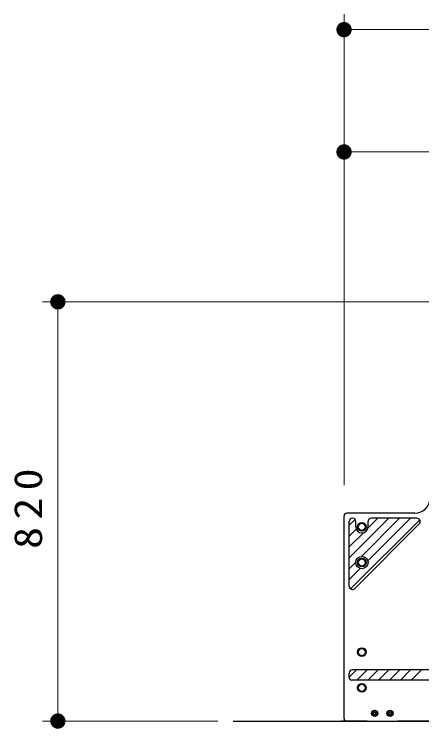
# Model space of a CAD drawing. Units: millimetres on the paper, scale 1:30. Extents: x -385 to 0, y -12 to 267.
# Drawn here: x -298.76 to -272.18, y 86 to 132.58 of the extents above; entities that cross this region are included whole.
import ezdxf

# ---------------------------------------------------------------- set-up
doc = ezdxf.new("R2010")
doc.units = ezdxf.units.MM
doc.layers.add('1_30', color=2, linetype='Continuous', lineweight=13)
doc.styles.add('ＭＳ ゴシック', font='')
doc.styles.get('ＭＳ ゴシック').set_extended_font_data('MS Gothic')

# ---------------------------------------------------------------- blocks, each defined once
blk = doc.blocks.new('filled_dot')
at = {"color": 0, "linetype": 'Continuous', "lineweight": -2, "const_width": 1.25}
blk.add_lwpolyline([(-0.625, 0, 1), (0.625, 0, 1)], format="xyb", close=True, dxfattribs=at)

msp = doc.modelspace()

# ---------------------------------------------------------------- linework, layer by layer
at = {"layer": '1_30', "color": 7}
for p, q in [((-277.249, 124.609), (-277.249, 132.584)), ((-277.249, 131.584), (-199.949, 131.584)), ((-277.249, 101.889), (-277.249, 124.609)), ((-277.249, 123.609), (-238.915, 123.609)), ((-259.232, 113.836), (-296.915, 113.836)), ((-295.915, 86.503), (-295.915, 113.836)), ((-285.481, 86.503), (-296.915, 86.503))]:
    msp.add_line(p, q, dxfattribs=at)
at = {"layer": '1_30', "color": 1, "lineweight": 25}
for p, q in [((-277.249, 86.669), (-277.249, 99.889)), ((-277.249, 86.669), (-277.249, 99.889)), ((-272.635, 100.056), (-277.082, 100.056)), ((-272.491, 99.722), (-275.465, 99.722)), ((-276.915, 95.298), (-276.915, 99.506)), ((-272.338, 99.352), (-276.545, 95.145)), ((-276.482, 99.169), (-276.482, 99.506)), ((-275.682, 99.169), (-275.682, 99.506)), ((-276.915, 89.336), (-276.915, 89.619)), ((-258.632, 89.836), (-276.699, 89.836)), ((-258.632, 89.169), (-276.749, 89.169)), ((-275.749, 86.503), (-277.082, 86.503)), ((-258.249, 86.503), (-273.749, 86.503))]:
    msp.add_line(p, q, dxfattribs=at)
at = {"layer": '1_30'}
for p, q in [((-276.915, 97.144), (-274.337, 99.722)), ((-276.118, 97.235), (-273.63, 99.722)), ((-275.698, 96.948), (-272.923, 99.722)), ((-275.694, 99.073), (-275.044, 99.722)), ((-276.915, 99.266), (-276.534, 99.647)), ((-276.82, 95.119), (-272.311, 99.627)), ((-276.915, 98.558), (-276.453, 99.021)), ((-276.915, 97.851), (-275.985, 98.781)), ((-276.915, 96.437), (-276.48, 96.872)), ((-276.915, 95.73), (-276.193, 96.452)), ((-276.915, 89.366), (-276.445, 89.836)), ((-276.405, 89.169), (-275.738, 89.836)), ((-275.698, 89.169), (-275.031, 89.836)), ((-274.991, 89.169), (-274.324, 89.836)), ((-274.283, 89.169), (-273.617, 89.836)), ((-273.576, 89.169), (-272.91, 89.836)), ((-272.869, 89.169), (-272.203, 89.836))]:
    msp.add_line(p, q, dxfattribs=at)
at = {"layer": '1_30', "color": 4}
for p, q in [((-275.326, 87.003), (-275.287, 87.069)), ((-275.287, 86.936), (-275.326, 87.003)), ((-275.287, 87.069), (-275.21, 87.069)), ((-275.21, 86.936), (-275.287, 86.936)), ((-275.21, 87.069), (-275.172, 87.003)), ((-275.172, 87.003), (-275.21, 86.936)), ((-274.326, 87.003), (-274.287, 87.069)), ((-274.287, 86.936), (-274.326, 87.003)), ((-274.287, 87.069), (-274.21, 87.069)), ((-274.21, 86.936), (-274.287, 86.936)), ((-274.21, 87.069), (-274.172, 87.003)), ((-274.172, 87.003), (-274.21, 86.936))]:
    msp.add_line(p, q, dxfattribs=at)
at = {"layer": '1_30', "color": 7, "lineweight": 25}
for p, q in [((-284.481, 86.503), (-194.35, 86.503)), ((-275.749, 86.503), (-277.415, 86.503))]:
    msp.add_line(p, q, dxfattribs=at)
at = {"layer": '1_30', "color": 232, "lineweight": 25}
for centre in [(-276.082, 99.169), (-276.082, 96.836), (-276.082, 91.003), (-276.082, 88.669)]:
    msp.add_circle(centre, 0.283, dxfattribs=at)
at = {"layer": '1_30', "color": 232}
for centre in [(-276.082, 99.169), (-276.082, 96.836), (-276.082, 91.003), (-276.082, 88.669)]:
    msp.add_circle(centre, 0.217, dxfattribs=at)
at = {"layer": '1_30', "color": 1, "lineweight": 25}
msp.add_circle((-276.082, 96.836), 0.4, dxfattribs=at)
at = {"layer": '1_30', "color": 7, "lineweight": 25}
for centre in [(-275.249, 87.003), (-274.249, 87.003)]:
    msp.add_circle(centre, 0.208, dxfattribs=at)
at = {"layer": '1_30', "color": 3, "lineweight": 25}
for centre in [(-275.249, 87.003), (-274.249, 87.003)]:
    msp.add_circle(centre, 0.175, dxfattribs=at)
at = {"layer": '1_30', "color": 4}
for centre, radius in [((-275.249, 87.003), 0.136), ((-274.249, 87.003), 0.136), ((-275.249, 87.003), 0.077), ((-274.249, 87.003), 0.077)]:
    msp.add_circle(centre, radius, dxfattribs=at)
at = {"layer": '1_30', "color": 1, "lineweight": 25}
for centre, radius, start, end in [((-272.635, 101.056), 1, 270, 0), ((-277.082, 99.889), 0.167, 90, 180), ((-276.699, 99.506), 0.217, 0, 180), ((-275.465, 99.506), 0.217, 90, 180), ((-272.491, 99.506), 0.217, 315, 90), ((-276.082, 99.169), 0.4, 180, 0), ((-276.699, 95.298), 0.217, 180, 315), ((-276.699, 89.619), 0.217, 90, 180), ((-276.749, 89.336), 0.167, 180, 270), ((-277.082, 86.669), 0.167, 180, 270)]:
    msp.add_arc(centre, radius, start, end, dxfattribs=at)

# ---------------------------------------------------------------- block references
at = {"layer": '1_30', "color": 7, "xscale": 0.4, "yscale": 0.4}
for p in [(-277.249, 131.584), (-277.249, 123.609)]:
    msp.add_blockref('filled_dot', p, dxfattribs=at)
for p, rotation in [((-295.915, 113.836), 270), ((-295.915, 86.503), 90)]:
    msp.add_blockref('filled_dot', p, dxfattribs=dict(at, rotation=rotation))

# ---------------------------------------------------------------- texts
at = {"layer": '1_30', "color": 7, "insert": (-296.915, 100.585), "char_height": 1.833, "attachment_point": 8, "rotation": 90, "style": 'ＭＳ ゴシック'}
msp.add_mtext('\\T1.33;\\W1.15;820', dxfattribs=at)

doc.saveas('drawing.dxf')
